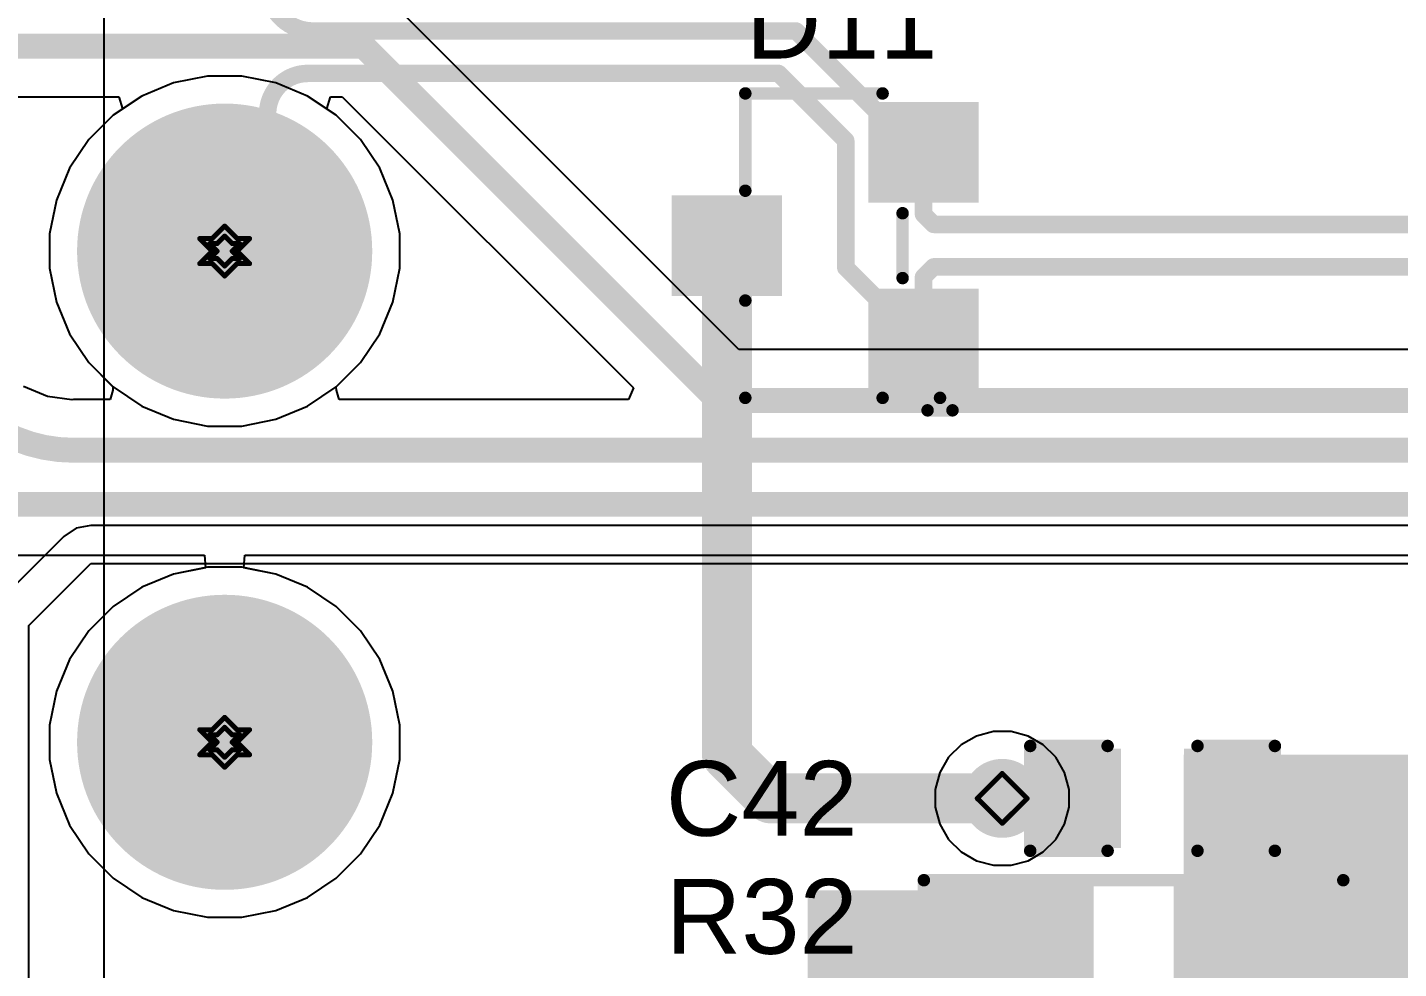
# Model space of a CAD drawing. Header units: inches. Extents: x -17.5 to 14.7, y -6.2 to 5.9.
# Drawn here: x -0.391 to 0.159, y 0.742 to 1.119 of the extents above; entities that cross this region are included whole.
import ezdxf

# ---------------------------------------------------------------- set-up
doc = ezdxf.new("R2010")
doc.units = ezdxf.units.IN
doc.header["$MEASUREMENT"] = 0
for name, color, linetype in [('Bottom Layer', 5, 'Continuous'), ('Bottom Solder', 6, 'Continuous'), ('Drill Drawing', 1, 'Continuous'), ('Ground Layer', 76, 'Continuous'), ('Multi-Layer', 9, 'Continuous'), ('Pad Holes', 156, 'Continuous'), ('Power Layer', 16, 'Continuous'), ('Top Layer', 1, 'Continuous'), ('Top Overlay', 2, 'Continuous'), ('Top Paste', 8, 'Continuous'), ('Top Solder', 216, 'Continuous'), ('Via Holes', 16, 'Continuous')]:
    doc.layers.add(name, color=color, linetype=linetype)
doc.styles.add('Arial', font='', dxfattribs={"height": 0.2})
doc.styles.get('Arial').set_extended_font_data('Arial')

# ---------------------------------------------------------------- blocks, each defined once
blk = doc.blocks.new('R___1206_99')
at = {"layer": 'Top Layer'}
for points in [[(-0.08, 0.035), (-0.02, 0.035), (-0.02, -0.035), (-0.08, -0.035)], [(0.02, 0.035), (0.08, 0.035), (0.08, -0.035), (0.02, -0.035)]]:
    blk.add_hatch(color=1, dxfattribs=at).paths.add_polyline_path(points)
at = {"layer": 'Top Paste'}
for points in [[(-0.08, 0.035), (-0.02, 0.035), (-0.02, -0.035), (-0.08, -0.035)], [(0.02, 0.035), (0.08, 0.035), (0.08, -0.035), (0.02, -0.035)]]:
    blk.add_hatch(color=8, dxfattribs=at).paths.add_polyline_path(points)
at = {"layer": 'Top Solder'}
for points in [[(-0.084, 0.039), (-0.016, 0.039), (-0.016, -0.039), (-0.084, -0.039)], [(0.016, 0.039), (0.084, 0.039), (0.084, -0.039), (0.016, -0.039)]]:
    blk.add_hatch(color=216, dxfattribs=at).paths.add_polyline_path(points)
at = {"layer": 'Top Overlay'}
for points in [[(-0.084, 0.039, 0.005, 0.005, 0), (-0.084, -0.039, 0.005, 0.005, 0)], [(0.084, 0.039, 0.005, 0.005, 0), (-0.084, 0.039, 0.005, 0.005, 0)], [(0.084, 0.039, 0.005, 0.005, 0), (0.084, -0.039, 0.005, 0.005, 0)], [(0.084, -0.039, 0.005, 0.005, 0), (-0.084, -0.039, 0.005, 0.005, 0)]]:
    blk.add_lwpolyline(points, format="xyseb", dxfattribs=at)
for points in [[(-0.08525, 0.039, 0.0025, 0.0025, 1), (-0.08275, 0.039, 0.0025, 0.0025, 1)], [(-0.08525, 0.039, 0.0025, 0.0025, 1), (-0.08275, 0.039, 0.0025, 0.0025, 1)], [(0.08275, 0.039, 0.0025, 0.0025, 1), (0.08525, 0.039, 0.0025, 0.0025, 1)], [(0.08275, 0.039, 0.0025, 0.0025, 1), (0.08525, 0.039, 0.0025, 0.0025, 1)], [(-0.08525, -0.039, 0.0025, 0.0025, 1), (-0.08275, -0.039, 0.0025, 0.0025, 1)], [(-0.08525, -0.039, 0.0025, 0.0025, 1), (-0.08275, -0.039, 0.0025, 0.0025, 1)], [(0.08275, -0.039, 0.0025, 0.0025, 1), (0.08525, -0.039, 0.0025, 0.0025, 1)], [(0.08275, -0.039, 0.0025, 0.0025, 1), (0.08525, -0.039, 0.0025, 0.0025, 1)]]:
    blk.add_lwpolyline(points, format="xyseb", close=True, dxfattribs=at)
blk = doc.blocks.new('DJ7391_1_5_2_8_10_144')
at = {"layer": 'Bottom Layer'}
h = blk.add_hatch(color=5, dxfattribs=at)
edge = h.paths.add_edge_path()
edge.add_arc((0.68748, 0.16535), 0.05512, 0, 360)
h = blk.add_hatch(color=5, dxfattribs=at)
edge = h.paths.add_edge_path()
edge.add_arc((0.88433, 0.16535), 0.05512, 0, 360)
at = {"layer": 'Bottom Solder'}
h = blk.add_hatch(color=6, dxfattribs=at)
edge = h.paths.add_edge_path()
edge.add_arc((0.68748, 0.16535), 0.05912, 0, 360)
h = blk.add_hatch(color=6, dxfattribs=at)
edge = h.paths.add_edge_path()
edge.add_arc((0.88433, 0.16535), 0.05912, 0, 360)
at = {"layer": 'Ground Layer'}
h = blk.add_hatch(color=76, dxfattribs=at)
edge = h.paths.add_edge_path()
edge.add_arc((0.68748, 0.16535), 0.05512, 0, 360)
h = blk.add_hatch(color=76, dxfattribs=at)
edge = h.paths.add_edge_path()
edge.add_arc((0.88433, 0.16535), 0.05512, 0, 360)
at = {"layer": 'Multi-Layer'}
h = blk.add_hatch(color=9, dxfattribs=at)
edge = h.paths.add_edge_path()
edge.add_arc((0.68748, 0.16535), 0.05512, 0, 360)
h = blk.add_hatch(color=9, dxfattribs=at)
edge = h.paths.add_edge_path()
edge.add_arc((0.88433, 0.16535), 0.05512, 0, 360)
at = {"layer": 'Pad Holes'}
h = blk.add_hatch(color=7, dxfattribs=at)
edge = h.paths.add_edge_path()
edge.add_arc((0.68748, 0.16535), 0.02972, 0, 360)
h = blk.add_hatch(color=7, dxfattribs=at)
edge = h.paths.add_edge_path()
edge.add_arc((0.88433, 0.16535), 0.02972, 0, 360)
at = {"layer": 'Power Layer'}
h = blk.add_hatch(color=16, dxfattribs=at)
edge = h.paths.add_edge_path()
edge.add_arc((0.68748, 0.16535), 0.05512, 0, 360)
h = blk.add_hatch(color=16, dxfattribs=at)
edge = h.paths.add_edge_path()
edge.add_arc((0.88433, 0.16535), 0.05512, 0, 360)
at = {"layer": 'Top Layer'}
h = blk.add_hatch(color=1, dxfattribs=at)
edge = h.paths.add_edge_path()
edge.add_arc((0.68748, 0.16535), 0.05512, 0, 360)
h = blk.add_hatch(color=1, dxfattribs=at)
edge = h.paths.add_edge_path()
edge.add_arc((0.88433, 0.16535), 0.05512, 0, 360)
at = {"layer": 'Top Solder'}
h = blk.add_hatch(color=216, dxfattribs=at)
edge = h.paths.add_edge_path()
edge.add_arc((0.68748, 0.16535), 0.05912, 0, 360)
h = blk.add_hatch(color=216, dxfattribs=at)
edge = h.paths.add_edge_path()
edge.add_arc((0.88433, 0.16535), 0.05912, 0, 360)
blk = doc.blocks.new('SOT_23_156')
at = {"layer": 'Top Layer'}
for points in [[(-0.01614, 0.05748), (0.01614, 0.05748), (0.01614, 0.02126), (-0.01614, 0.02126)], [(-0.05354, -0.02126), (-0.02126, -0.02126), (-0.02126, -0.05748), (-0.05354, -0.05748)], [(0.02126, -0.02126), (0.05354, -0.02126), (0.05354, -0.05748), (0.02126, -0.05748)]]:
    blk.add_hatch(color=1, dxfattribs=at).paths.add_polyline_path(points)
at = {"layer": 'Top Paste'}
for points in [[(-0.01614, 0.05748), (0.01614, 0.05748), (0.01614, 0.02126), (-0.01614, 0.02126)], [(-0.05354, -0.02126), (-0.02126, -0.02126), (-0.02126, -0.05748), (-0.05354, -0.05748)], [(0.02126, -0.02126), (0.05354, -0.02126), (0.05354, -0.05748), (0.02126, -0.05748)]]:
    blk.add_hatch(color=8, dxfattribs=at).paths.add_polyline_path(points)
at = {"layer": 'Top Solder'}
for points in [[(-0.02014, 0.06148), (0.02014, 0.06148), (0.02014, 0.01726), (-0.02014, 0.01726)], [(-0.05754, -0.01726), (-0.01726, -0.01726), (-0.01726, -0.06148), (-0.05754, -0.06148)], [(0.01726, -0.01726), (0.05754, -0.01726), (0.05754, -0.06148), (0.01726, -0.06148)]]:
    blk.add_hatch(color=216, dxfattribs=at).paths.add_polyline_path(points)
at = {"layer": 'Top Overlay'}
for points in [[(-0.061, 0.032, 0.005, 0.005, 0), (-0.022, 0.032, 0.005, 0.005, 0)], [(-0.061, 0.032, 0.005, 0.005, 0), (-0.061, -0.023, 0.005, 0.005, 0)], [(0.022, 0.032, 0.005, 0.005, 0), (0.061, 0.032, 0.005, 0.005, 0)], [(0.061, 0.032, 0.005, 0.005, 0), (0.061, -0.023, 0.005, 0.005, 0)], [(-0.013, -0.031, 0.005, 0.005, 0), (0.013, -0.031, 0.005, 0.005, 0)], [(-0.066, -0.041, 0.005, 0.005, 0), (-0.066, -0.051, 0.005, 0.005, 0)], [(-0.066, -0.041, 0.005, 0.005, 0), (-0.061, -0.046, 0.005, 0.005, 0)], [(-0.061, -0.046, 0.005, 0.005, 0), (-0.066, -0.051, 0.005, 0.005, 0)]]:
    blk.add_lwpolyline(points, format="xyseb", dxfattribs=at)
for points in [[(-0.06225, 0.032, 0.0025, 0.0025, 1), (-0.05975, 0.032, 0.0025, 0.0025, 1)], [(-0.06225, 0.032, 0.0025, 0.0025, 1), (-0.05975, 0.032, 0.0025, 0.0025, 1)], [(-0.02325, 0.032, 0.0025, 0.0025, 1), (-0.02075, 0.032, 0.0025, 0.0025, 1)], [(0.02075, 0.032, 0.0025, 0.0025, 1), (0.02325, 0.032, 0.0025, 0.0025, 1)], [(0.05975, 0.032, 0.0025, 0.0025, 1), (0.06225, 0.032, 0.0025, 0.0025, 1)], [(0.05975, 0.032, 0.0025, 0.0025, 1), (0.06225, 0.032, 0.0025, 0.0025, 1)], [(-0.06225, -0.023, 0.0025, 0.0025, 1), (-0.05975, -0.023, 0.0025, 0.0025, 1)], [(0.05975, -0.023, 0.0025, 0.0025, 1), (0.06225, -0.023, 0.0025, 0.0025, 1)], [(-0.01425, -0.031, 0.0025, 0.0025, 1), (-0.01175, -0.031, 0.0025, 0.0025, 1)], [(0.01175, -0.031, 0.0025, 0.0025, 1), (0.01425, -0.031, 0.0025, 0.0025, 1)], [(-0.06725, -0.041, 0.0025, 0.0025, 1), (-0.06475, -0.041, 0.0025, 0.0025, 1)], [(-0.06725, -0.041, 0.0025, 0.0025, 1), (-0.06475, -0.041, 0.0025, 0.0025, 1)], [(-0.06225, -0.046, 0.0025, 0.0025, 1), (-0.05975, -0.046, 0.0025, 0.0025, 1)], [(-0.06225, -0.046, 0.0025, 0.0025, 1), (-0.05975, -0.046, 0.0025, 0.0025, 1)], [(-0.06725, -0.051, 0.0025, 0.0025, 1), (-0.06475, -0.051, 0.0025, 0.0025, 1)], [(-0.06725, -0.051, 0.0025, 0.0025, 1), (-0.06475, -0.051, 0.0025, 0.0025, 1)]]:
    blk.add_lwpolyline(points, format="xyseb", close=True, dxfattribs=at)
blk = doc.blocks.new('C___0603_177')
at = {"layer": 'Top Layer'}
for points in [[(-0.015, 0.0175), (-0.015, -0.0175), (-0.045, -0.0175), (-0.045, 0.0175)], [(0.045, 0.0175), (0.045, -0.0175), (0.015, -0.0175), (0.015, 0.0175)]]:
    blk.add_hatch(color=1, dxfattribs=at).paths.add_polyline_path(points)
at = {"layer": 'Top Paste'}
for points in [[(-0.015, 0.0175), (-0.015, -0.0175), (-0.045, -0.0175), (-0.045, 0.0175)], [(0.045, 0.0175), (0.045, -0.0175), (0.015, -0.0175), (0.015, 0.0175)]]:
    blk.add_hatch(color=8, dxfattribs=at).paths.add_polyline_path(points)
at = {"layer": 'Top Solder'}
for points in [[(-0.01264, 0.01986), (-0.01264, -0.01986), (-0.04736, -0.01986), (-0.04736, 0.01986)], [(0.04736, 0.01986), (0.04736, -0.01986), (0.01264, -0.01986), (0.01264, 0.01986)]]:
    blk.add_hatch(color=216, dxfattribs=at).paths.add_polyline_path(points)
at = {"layer": 'Top Overlay'}
for points in [[(-0.018, 0.021, 0.005, 0.005, 0), (-0.049, 0.021, 0.005, 0.005, 0)], [(-0.049, 0.021, 0.005, 0.005, 0), (-0.049, -0.021, 0.005, 0.005, 0)], [(0.049, 0.021, 0.005, 0.005, 0), (0.018, 0.021, 0.005, 0.005, 0)], [(0.049, 0.021, 0.005, 0.005, 0), (0.049, -0.021, 0.005, 0.005, 0)], [(-0.018, -0.021, 0.005, 0.005, 0), (-0.049, -0.021, 0.005, 0.005, 0)], [(0.049, -0.021, 0.005, 0.005, 0), (0.018, -0.021, 0.005, 0.005, 0)]]:
    blk.add_lwpolyline(points, format="xyseb", dxfattribs=at)
for points in [[(-0.05025, 0.021, 0.0025, 0.0025, 1), (-0.04775, 0.021, 0.0025, 0.0025, 1)], [(-0.05025, 0.021, 0.0025, 0.0025, 1), (-0.04775, 0.021, 0.0025, 0.0025, 1)], [(-0.01925, 0.021, 0.0025, 0.0025, 1), (-0.01675, 0.021, 0.0025, 0.0025, 1)], [(0.01675, 0.021, 0.0025, 0.0025, 1), (0.01925, 0.021, 0.0025, 0.0025, 1)], [(0.04775, 0.021, 0.0025, 0.0025, 1), (0.05025, 0.021, 0.0025, 0.0025, 1)], [(0.04775, 0.021, 0.0025, 0.0025, 1), (0.05025, 0.021, 0.0025, 0.0025, 1)], [(-0.05025, -0.021, 0.0025, 0.0025, 1), (-0.04775, -0.021, 0.0025, 0.0025, 1)], [(-0.05025, -0.021, 0.0025, 0.0025, 1), (-0.04775, -0.021, 0.0025, 0.0025, 1)], [(-0.01925, -0.021, 0.0025, 0.0025, 1), (-0.01675, -0.021, 0.0025, 0.0025, 1)], [(0.01675, -0.021, 0.0025, 0.0025, 1), (0.01925, -0.021, 0.0025, 0.0025, 1)], [(0.04775, -0.021, 0.0025, 0.0025, 1), (0.05025, -0.021, 0.0025, 0.0025, 1)], [(0.04775, -0.021, 0.0025, 0.0025, 1), (0.05025, -0.021, 0.0025, 0.0025, 1)]]:
    blk.add_lwpolyline(points, format="xyseb", close=True, dxfattribs=at)

msp = doc.modelspace()

# ---------------------------------------------------------------- hatches: boundary and pattern name
at = {"layer": 'Bottom Layer'}
h = msp.add_hatch(color=5, dxfattribs=at)
edge = h.paths.add_edge_path()
edge.add_arc((-0.0001, 0.8105), 0.01181, 0, 360)
at = {"layer": 'Bottom Solder'}
h = msp.add_hatch(color=6, dxfattribs=at)
edge = h.paths.add_edge_path()
edge.add_arc((-0.0001, 0.8105), 0.01581, 0, 360)
at = {"layer": 'Ground Layer'}
h = msp.add_hatch(color=76, dxfattribs=at)
edge = h.paths.add_edge_path()
edge.add_arc((-0.0001, 0.8105), 0.01181, 0, 360)
at = {"layer": 'Power Layer'}
h = msp.add_hatch(color=16, dxfattribs=at)
edge = h.paths.add_edge_path()
edge.add_arc((-0.0001, 0.8105), 0.01181, 0, 360)
at = {"layer": 'Top Layer'}
for points in [[(0.07253, 0.7017), (0.22719, 0.7017), (0.22719, 0.828), (0.07253, 0.828)], [(0.03013, 0.7987), (0.03013, 0.82231), (-0.0001, 0.82231), (-0.0001, 0.7987)], [(-0.078, 0.56984), (0.03253, 0.56984), (0.03253, 0.7737), (-0.078, 0.7737)]]:
    msp.add_hatch(color=1, dxfattribs=at).paths.add_polyline_path(points)
h = msp.add_hatch(color=1, dxfattribs=at)
edge = h.paths.add_edge_path()
edge.add_arc((-0.0001, 0.8105), 0.01181, 0, 360)
at = {"layer": 'Top Solder'}
h = msp.add_hatch(color=216, dxfattribs=at)
edge = h.paths.add_edge_path()
edge.add_arc((-0.0001, 0.8105), 0.01581, 0, 360)
at = {"layer": 'Via Holes'}
h = msp.add_hatch(color=7, dxfattribs=at)
edge = h.paths.add_edge_path()
edge.add_arc((-0.0001, 0.8105), 0.00591, 0, 360)

# ---------------------------------------------------------------- linework, layer by layer
at = {"layer": 'Bottom Layer'}
for p, q in [((-0.10555, 0.99039), (-0.24158, 1.12642)), ((-0.43455, 1.09161), (-0.35392, 1.09161)), ((-0.35392, 1.09161), (-0.35246, 1.08682)), ((-0.27065, 1.08682), (-0.2692, 1.09161)), ((-0.2692, 1.09161), (-0.26445, 1.09161)), ((-0.26445, 1.09161), (-0.14785, 0.97501)), ((-0.35626, 1.08429), (-0.36602, 1.07452)), ((-0.35246, 1.08682), (-0.35626, 1.08429)), ((-0.26686, 1.08429), (-0.27065, 1.08682)), ((-0.25709, 1.07452), (-0.26686, 1.08429)), ((-0.36602, 1.07452), (-0.3737, 1.06304)), ((-0.24942, 1.06304), (-0.25709, 1.07452)), ((-0.3737, 1.06304), (-0.37898, 1.05028)), ((-0.24413, 1.05028), (-0.24942, 1.06304)), ((-0.37898, 1.05028), (-0.38168, 1.03673)), ((-0.24144, 1.03673), (-0.24413, 1.05028)), ((-0.38168, 1.03673), (-0.38168, 1.02292)), ((-0.24144, 1.02292), (-0.24144, 1.03673)), ((-0.38168, 1.02292), (-0.37898, 1.00937)), ((-0.24413, 1.00937), (-0.24144, 1.02292)), ((-0.37898, 1.00937), (-0.3737, 0.99661)), ((-0.24942, 0.99661), (-0.24413, 1.00937)), ((-0.3737, 0.99661), (-0.36602, 0.98513)), ((-0.25709, 0.98513), (-0.24942, 0.99661)), ((1.10453, 0.99039), (-0.10555, 0.99039)), ((-0.36602, 0.98513), (-0.35629, 0.97539)), ((-0.26683, 0.97539), (-0.25709, 0.98513)), ((-0.38249, 0.97153), (-0.39219, 0.97555)), ((-0.3563, 0.97413), (-0.35743, 0.97039)), ((-0.35629, 0.97539), (-0.3563, 0.97413)), ((-0.26682, 0.97413), (-0.26683, 0.97539)), ((-0.26569, 0.97039), (-0.26682, 0.97413)), ((-0.14785, 0.97501), (-0.14976, 0.97039)), ((-0.37279, 0.97025), (-0.38249, 0.97153)), ((-0.37207, 0.97039), (-0.37279, 0.97025)), ((-0.35743, 0.97039), (-0.37207, 0.97039)), ((-0.14976, 0.97039), (-0.26569, 0.97039)), ((-0.79456, 0.90795), (-0.3197, 0.90795)), ((-0.3197, 0.90795), (-0.31921, 0.90295)), ((-0.30391, 0.90295), (-0.30342, 0.90795)), ((-0.30342, 0.90795), (0.6203, 0.90795)), ((-0.31921, 0.90295), (-0.33201, 0.9004)), ((-0.29111, 0.9004), (-0.30391, 0.90295)), ((-0.33201, 0.9004), (-0.34477, 0.89511)), ((-0.27834, 0.89511), (-0.29111, 0.9004)), ((-0.34477, 0.89511), (-0.35626, 0.88744)), ((-0.26686, 0.88744), (-0.27834, 0.89511)), ((-0.35626, 0.88744), (-0.36602, 0.87767)), ((-0.25709, 0.87767), (-0.26686, 0.88744)), ((-0.36602, 0.87767), (-0.3737, 0.86619)), ((-0.24942, 0.86619), (-0.25709, 0.87767)), ((-0.3737, 0.86619), (-0.37898, 0.85343)), ((-0.24413, 0.85343), (-0.24942, 0.86619)), ((-0.37898, 0.85343), (-0.38168, 0.83988)), ((-0.24144, 0.83988), (-0.24413, 0.85343)), ((-0.38168, 0.83988), (-0.38168, 0.82607)), ((-0.24144, 0.82607), (-0.24144, 0.83988)), ((-0.01045, 0.83549), (-0.01656, 0.83196)), ((-0.00363, 0.83731), (-0.01045, 0.83549)), ((0.00343, 0.83731), (-0.00363, 0.83731)), ((0.01025, 0.83549), (0.00343, 0.83731)), ((0.01636, 0.83196), (0.01025, 0.83549)), ((-0.01656, 0.83196), (-0.02156, 0.82697)), ((0.02135, 0.82697), (0.01636, 0.83196)), ((-0.38168, 0.82607), (-0.37898, 0.81252)), ((-0.24413, 0.81252), (-0.24144, 0.82607)), ((-0.02156, 0.82697), (-0.02509, 0.82085)), ((0.02488, 0.82085), (0.02135, 0.82697)), ((-0.02509, 0.82085), (-0.02691, 0.81403)), ((0.02671, 0.81403), (0.02488, 0.82085)), ((-0.02691, 0.81403), (-0.02691, 0.80697)), ((0.02671, 0.80697), (0.02671, 0.81403)), ((-0.37898, 0.81252), (-0.3737, 0.79976)), ((-0.24942, 0.79976), (-0.24413, 0.81252)), ((-0.02691, 0.80697), (-0.02509, 0.80016)), ((0.02488, 0.80016), (0.02671, 0.80697)), ((-0.3737, 0.79976), (-0.36602, 0.78828)), ((-0.25709, 0.78828), (-0.24942, 0.79976)), ((-0.02509, 0.80016), (-0.02156, 0.79404)), ((0.02135, 0.79404), (0.02488, 0.80016)), ((-0.02156, 0.79404), (-0.01656, 0.78905)), ((0.01636, 0.78905), (0.02135, 0.79404)), ((-0.36602, 0.78828), (-0.35626, 0.77851)), ((-0.26686, 0.77851), (-0.25709, 0.78828)), ((-0.01656, 0.78905), (-0.01045, 0.78552)), ((-0.01045, 0.78552), (-0.00363, 0.78369)), ((0.00343, 0.78369), (0.01025, 0.78552)), ((0.01025, 0.78552), (0.01636, 0.78905)), ((-0.00363, 0.78369), (0.00343, 0.78369)), ((-0.35626, 0.77851), (-0.34477, 0.77084)), ((-0.27834, 0.77084), (-0.26686, 0.77851)), ((-0.34477, 0.77084), (-0.33201, 0.76555)), ((-0.29111, 0.76555), (-0.27834, 0.77084)), ((-0.33201, 0.76555), (-0.31846, 0.76286)), ((-0.30465, 0.76286), (-0.29111, 0.76555)), ((-0.31846, 0.76286), (-0.30465, 0.76286))]:
    msp.add_line(p, q, dxfattribs=at)
for points in [[(-0.53176, 1.112, 0.01, 0.01, 0), (-0.256, 1.112, 0.01, 0.01, 0)], [(-0.256, 1.112, 0.01, 0.01, 0), (-0.114, 0.97, 0.01, 0.01, 0)], [(-0.37207, 0.95, 0.01, 0.01, -0.198912), (-0.41477, 0.96769, 0.01, 0.01, 0)], [(-0.114, 0.97, 0.01, 0.01, 0), (1.11298, 0.97, 0.01, 0.01, 0)], [(-0.37207, 0.95, 0.01, 0.01, 0), (1.12467, 0.95, 0.01, 0.01, 0)], [(-0.79456, 0.92834, 0.01, 0.01, 0), (1.13515, 0.92834, 0.01, 0.01, 0)]]:
    msp.add_lwpolyline(points, format="xyseb", dxfattribs=at)
for points in [[(-0.2585, 1.112, 0.005, 0.005, 1), (-0.2535, 1.112, 0.005, 0.005, 1)], [(-0.2585, 1.112, 0.005, 0.005, 1), (-0.2535, 1.112, 0.005, 0.005, 1)], [(-0.1165, 0.97, 0.005, 0.005, 1), (-0.1115, 0.97, 0.005, 0.005, 1)], [(-0.1165, 0.97, 0.005, 0.005, 1), (-0.1115, 0.97, 0.005, 0.005, 1)], [(-0.37457, 0.95, 0.005, 0.005, 1), (-0.36957, 0.95, 0.005, 0.005, 1)], [(-0.37457, 0.95, 0.005, 0.005, 1), (-0.36957, 0.95, 0.005, 0.005, 1)]]:
    msp.add_lwpolyline(points, format="xyseb", close=True, dxfattribs=at)
at = {"layer": 'Drill Drawing'}
for points in [[(-0.31656, 1.03483, 0.002, 0.002, 0), (-0.31156, 1.03983, 0.002, 0.002, 0)], [(-0.31156, 1.03983, 0.002, 0.002, 0), (-0.30656, 1.03483, 0.002, 0.002, 0)], [(-0.32156, 1.03483, 0.002, 0.002, 0), (-0.31656, 1.02983, 0.002, 0.002, 0)], [(-0.32156, 1.03483, 0.002, 0.002, 0), (-0.31656, 1.03483, 0.002, 0.002, 0)], [(-0.31756, 1.03283, 0.002, 0.002, 0), (-0.31456, 1.02983, 0.002, 0.002, 0)], [(-0.31756, 1.03283, 0.002, 0.002, 0), (-0.31456, 1.03283, 0.002, 0.002, 0)], [(-0.31456, 1.03283, 0.002, 0.002, 0), (-0.31156, 1.03583, 0.002, 0.002, 0)], [(-0.31156, 1.03583, 0.002, 0.002, 0), (-0.30856, 1.03283, 0.002, 0.002, 0)], [(-0.30856, 1.03283, 0.002, 0.002, 0), (-0.30556, 1.03283, 0.002, 0.002, 0)], [(-0.30856, 1.02983, 0.002, 0.002, 0), (-0.30556, 1.03283, 0.002, 0.002, 0)], [(-0.30656, 1.03483, 0.002, 0.002, 0), (-0.30156, 1.03483, 0.002, 0.002, 0)], [(-0.30656, 1.02983, 0.002, 0.002, 0), (-0.30156, 1.03483, 0.002, 0.002, 0)], [(-0.32156, 1.02483, 0.002, 0.002, 0), (-0.31656, 1.02983, 0.002, 0.002, 0)], [(-0.31756, 1.02683, 0.002, 0.002, 0), (-0.31456, 1.02983, 0.002, 0.002, 0)], [(-0.31756, 1.02683, 0.002, 0.002, 0), (-0.31456, 1.02683, 0.002, 0.002, 0)], [(-0.31456, 1.02683, 0.002, 0.002, 0), (-0.31156, 1.02383, 0.002, 0.002, 0)], [(-0.31156, 1.02383, 0.002, 0.002, 0), (-0.30856, 1.02683, 0.002, 0.002, 0)], [(-0.30856, 1.02983, 0.002, 0.002, 0), (-0.30556, 1.02683, 0.002, 0.002, 0)], [(-0.30856, 1.02683, 0.002, 0.002, 0), (-0.30556, 1.02683, 0.002, 0.002, 0)], [(-0.30656, 1.02983, 0.002, 0.002, 0), (-0.30156, 1.02483, 0.002, 0.002, 0)], [(-0.32156, 1.02483, 0.002, 0.002, 0), (-0.31656, 1.02483, 0.002, 0.002, 0)], [(-0.31656, 1.02483, 0.002, 0.002, 0), (-0.31156, 1.01983, 0.002, 0.002, 0)], [(-0.31156, 1.01983, 0.002, 0.002, 0), (-0.30656, 1.02483, 0.002, 0.002, 0)], [(-0.30656, 1.02483, 0.002, 0.002, 0), (-0.30156, 1.02483, 0.002, 0.002, 0)], [(-0.31656, 0.83798, 0.002, 0.002, 0), (-0.31156, 0.84298, 0.002, 0.002, 0)], [(-0.31156, 0.84298, 0.002, 0.002, 0), (-0.30656, 0.83798, 0.002, 0.002, 0)], [(-0.32156, 0.83798, 0.002, 0.002, 0), (-0.31656, 0.83298, 0.002, 0.002, 0)], [(-0.32156, 0.83798, 0.002, 0.002, 0), (-0.31656, 0.83798, 0.002, 0.002, 0)], [(-0.31756, 0.83598, 0.002, 0.002, 0), (-0.31456, 0.83298, 0.002, 0.002, 0)], [(-0.31756, 0.83598, 0.002, 0.002, 0), (-0.31456, 0.83598, 0.002, 0.002, 0)], [(-0.31456, 0.83598, 0.002, 0.002, 0), (-0.31156, 0.83898, 0.002, 0.002, 0)], [(-0.31156, 0.83898, 0.002, 0.002, 0), (-0.30856, 0.83598, 0.002, 0.002, 0)], [(-0.30856, 0.83598, 0.002, 0.002, 0), (-0.30556, 0.83598, 0.002, 0.002, 0)], [(-0.30856, 0.83298, 0.002, 0.002, 0), (-0.30556, 0.83598, 0.002, 0.002, 0)], [(-0.30656, 0.83798, 0.002, 0.002, 0), (-0.30156, 0.83798, 0.002, 0.002, 0)], [(-0.30656, 0.83298, 0.002, 0.002, 0), (-0.30156, 0.83798, 0.002, 0.002, 0)], [(-0.32156, 0.82798, 0.002, 0.002, 0), (-0.31656, 0.83298, 0.002, 0.002, 0)], [(-0.31756, 0.82998, 0.002, 0.002, 0), (-0.31456, 0.83298, 0.002, 0.002, 0)], [(-0.31756, 0.82998, 0.002, 0.002, 0), (-0.31456, 0.82998, 0.002, 0.002, 0)], [(-0.31456, 0.82998, 0.002, 0.002, 0), (-0.31156, 0.82698, 0.002, 0.002, 0)], [(-0.31156, 0.82698, 0.002, 0.002, 0), (-0.30856, 0.82998, 0.002, 0.002, 0)], [(-0.30856, 0.83298, 0.002, 0.002, 0), (-0.30556, 0.82998, 0.002, 0.002, 0)], [(-0.30856, 0.82998, 0.002, 0.002, 0), (-0.30556, 0.82998, 0.002, 0.002, 0)], [(-0.30656, 0.83298, 0.002, 0.002, 0), (-0.30156, 0.82798, 0.002, 0.002, 0)], [(-0.32156, 0.82798, 0.002, 0.002, 0), (-0.31656, 0.82798, 0.002, 0.002, 0)], [(-0.31656, 0.82798, 0.002, 0.002, 0), (-0.31156, 0.82298, 0.002, 0.002, 0)], [(-0.31156, 0.82298, 0.002, 0.002, 0), (-0.30656, 0.82798, 0.002, 0.002, 0)], [(-0.30656, 0.82798, 0.002, 0.002, 0), (-0.30156, 0.82798, 0.002, 0.002, 0)], [(-0.0101, 0.8105, 0.002, 0.002, 0), (-0.0001, 0.8205, 0.002, 0.002, 0)], [(-0.0001, 0.8205, 0.002, 0.002, 0), (0.0099, 0.8105, 0.002, 0.002, 0)], [(-0.0101, 0.8105, 0.002, 0.002, 0), (-0.0001, 0.8005, 0.002, 0.002, 0)], [(-0.0001, 0.8005, 0.002, 0.002, 0), (0.0099, 0.8105, 0.002, 0.002, 0)]]:
    msp.add_lwpolyline(points, format="xyseb", dxfattribs=at)
for points in [[(-0.31206, 1.03983, 0.001, 0.001, 1), (-0.31106, 1.03983, 0.001, 0.001, 1)], [(-0.31206, 1.03983, 0.001, 0.001, 1), (-0.31106, 1.03983, 0.001, 0.001, 1)], [(-0.32206, 1.03483, 0.001, 0.001, 1), (-0.32106, 1.03483, 0.001, 0.001, 1)], [(-0.32206, 1.03483, 0.001, 0.001, 1), (-0.32106, 1.03483, 0.001, 0.001, 1)], [(-0.31806, 1.03283, 0.001, 0.001, 1), (-0.31706, 1.03283, 0.001, 0.001, 1)], [(-0.31806, 1.03283, 0.001, 0.001, 1), (-0.31706, 1.03283, 0.001, 0.001, 1)], [(-0.31706, 1.03483, 0.001, 0.001, 1), (-0.31606, 1.03483, 0.001, 0.001, 1)], [(-0.31706, 1.03483, 0.001, 0.001, 1), (-0.31606, 1.03483, 0.001, 0.001, 1)], [(-0.31506, 1.03283, 0.001, 0.001, 1), (-0.31406, 1.03283, 0.001, 0.001, 1)], [(-0.31506, 1.03283, 0.001, 0.001, 1), (-0.31406, 1.03283, 0.001, 0.001, 1)], [(-0.31206, 1.03583, 0.001, 0.001, 1), (-0.31106, 1.03583, 0.001, 0.001, 1)], [(-0.31206, 1.03583, 0.001, 0.001, 1), (-0.31106, 1.03583, 0.001, 0.001, 1)], [(-0.30906, 1.03283, 0.001, 0.001, 1), (-0.30806, 1.03283, 0.001, 0.001, 1)], [(-0.30906, 1.03283, 0.001, 0.001, 1), (-0.30806, 1.03283, 0.001, 0.001, 1)], [(-0.30706, 1.03483, 0.001, 0.001, 1), (-0.30606, 1.03483, 0.001, 0.001, 1)], [(-0.30706, 1.03483, 0.001, 0.001, 1), (-0.30606, 1.03483, 0.001, 0.001, 1)], [(-0.30606, 1.03283, 0.001, 0.001, 1), (-0.30506, 1.03283, 0.001, 0.001, 1)], [(-0.30606, 1.03283, 0.001, 0.001, 1), (-0.30506, 1.03283, 0.001, 0.001, 1)], [(-0.30206, 1.03483, 0.001, 0.001, 1), (-0.30106, 1.03483, 0.001, 0.001, 1)], [(-0.30206, 1.03483, 0.001, 0.001, 1), (-0.30106, 1.03483, 0.001, 0.001, 1)], [(-0.31806, 1.02683, 0.001, 0.001, 1), (-0.31706, 1.02683, 0.001, 0.001, 1)], [(-0.31806, 1.02683, 0.001, 0.001, 1), (-0.31706, 1.02683, 0.001, 0.001, 1)], [(-0.31706, 1.02983, 0.001, 0.001, 1), (-0.31606, 1.02983, 0.001, 0.001, 1)], [(-0.31706, 1.02983, 0.001, 0.001, 1), (-0.31606, 1.02983, 0.001, 0.001, 1)], [(-0.31506, 1.02983, 0.001, 0.001, 1), (-0.31406, 1.02983, 0.001, 0.001, 1)], [(-0.31506, 1.02983, 0.001, 0.001, 1), (-0.31406, 1.02983, 0.001, 0.001, 1)], [(-0.31506, 1.02683, 0.001, 0.001, 1), (-0.31406, 1.02683, 0.001, 0.001, 1)], [(-0.31506, 1.02683, 0.001, 0.001, 1), (-0.31406, 1.02683, 0.001, 0.001, 1)], [(-0.30906, 1.02983, 0.001, 0.001, 1), (-0.30806, 1.02983, 0.001, 0.001, 1)], [(-0.30906, 1.02983, 0.001, 0.001, 1), (-0.30806, 1.02983, 0.001, 0.001, 1)], [(-0.30906, 1.02683, 0.001, 0.001, 1), (-0.30806, 1.02683, 0.001, 0.001, 1)], [(-0.30906, 1.02683, 0.001, 0.001, 1), (-0.30806, 1.02683, 0.001, 0.001, 1)], [(-0.30706, 1.02983, 0.001, 0.001, 1), (-0.30606, 1.02983, 0.001, 0.001, 1)], [(-0.30706, 1.02983, 0.001, 0.001, 1), (-0.30606, 1.02983, 0.001, 0.001, 1)], [(-0.30606, 1.02683, 0.001, 0.001, 1), (-0.30506, 1.02683, 0.001, 0.001, 1)], [(-0.30606, 1.02683, 0.001, 0.001, 1), (-0.30506, 1.02683, 0.001, 0.001, 1)], [(-0.32206, 1.02483, 0.001, 0.001, 1), (-0.32106, 1.02483, 0.001, 0.001, 1)], [(-0.32206, 1.02483, 0.001, 0.001, 1), (-0.32106, 1.02483, 0.001, 0.001, 1)], [(-0.31706, 1.02483, 0.001, 0.001, 1), (-0.31606, 1.02483, 0.001, 0.001, 1)], [(-0.31706, 1.02483, 0.001, 0.001, 1), (-0.31606, 1.02483, 0.001, 0.001, 1)], [(-0.31206, 1.02383, 0.001, 0.001, 1), (-0.31106, 1.02383, 0.001, 0.001, 1)], [(-0.31206, 1.02383, 0.001, 0.001, 1), (-0.31106, 1.02383, 0.001, 0.001, 1)], [(-0.30706, 1.02483, 0.001, 0.001, 1), (-0.30606, 1.02483, 0.001, 0.001, 1)], [(-0.30706, 1.02483, 0.001, 0.001, 1), (-0.30606, 1.02483, 0.001, 0.001, 1)], [(-0.30206, 1.02483, 0.001, 0.001, 1), (-0.30106, 1.02483, 0.001, 0.001, 1)], [(-0.30206, 1.02483, 0.001, 0.001, 1), (-0.30106, 1.02483, 0.001, 0.001, 1)], [(-0.31206, 1.01983, 0.001, 0.001, 1), (-0.31106, 1.01983, 0.001, 0.001, 1)], [(-0.31206, 1.01983, 0.001, 0.001, 1), (-0.31106, 1.01983, 0.001, 0.001, 1)], [(-0.31206, 0.84298, 0.001, 0.001, 1), (-0.31106, 0.84298, 0.001, 0.001, 1)], [(-0.31206, 0.84298, 0.001, 0.001, 1), (-0.31106, 0.84298, 0.001, 0.001, 1)], [(-0.32206, 0.83798, 0.001, 0.001, 1), (-0.32106, 0.83798, 0.001, 0.001, 1)], [(-0.32206, 0.83798, 0.001, 0.001, 1), (-0.32106, 0.83798, 0.001, 0.001, 1)], [(-0.31806, 0.83598, 0.001, 0.001, 1), (-0.31706, 0.83598, 0.001, 0.001, 1)], [(-0.31806, 0.83598, 0.001, 0.001, 1), (-0.31706, 0.83598, 0.001, 0.001, 1)], [(-0.31706, 0.83798, 0.001, 0.001, 1), (-0.31606, 0.83798, 0.001, 0.001, 1)], [(-0.31706, 0.83798, 0.001, 0.001, 1), (-0.31606, 0.83798, 0.001, 0.001, 1)], [(-0.31506, 0.83598, 0.001, 0.001, 1), (-0.31406, 0.83598, 0.001, 0.001, 1)], [(-0.31506, 0.83598, 0.001, 0.001, 1), (-0.31406, 0.83598, 0.001, 0.001, 1)], [(-0.31206, 0.83898, 0.001, 0.001, 1), (-0.31106, 0.83898, 0.001, 0.001, 1)], [(-0.31206, 0.83898, 0.001, 0.001, 1), (-0.31106, 0.83898, 0.001, 0.001, 1)], [(-0.30906, 0.83598, 0.001, 0.001, 1), (-0.30806, 0.83598, 0.001, 0.001, 1)], [(-0.30906, 0.83598, 0.001, 0.001, 1), (-0.30806, 0.83598, 0.001, 0.001, 1)], [(-0.30706, 0.83798, 0.001, 0.001, 1), (-0.30606, 0.83798, 0.001, 0.001, 1)], [(-0.30706, 0.83798, 0.001, 0.001, 1), (-0.30606, 0.83798, 0.001, 0.001, 1)], [(-0.30606, 0.83598, 0.001, 0.001, 1), (-0.30506, 0.83598, 0.001, 0.001, 1)], [(-0.30606, 0.83598, 0.001, 0.001, 1), (-0.30506, 0.83598, 0.001, 0.001, 1)], [(-0.30206, 0.83798, 0.001, 0.001, 1), (-0.30106, 0.83798, 0.001, 0.001, 1)], [(-0.30206, 0.83798, 0.001, 0.001, 1), (-0.30106, 0.83798, 0.001, 0.001, 1)], [(-0.31806, 0.82998, 0.001, 0.001, 1), (-0.31706, 0.82998, 0.001, 0.001, 1)], [(-0.31806, 0.82998, 0.001, 0.001, 1), (-0.31706, 0.82998, 0.001, 0.001, 1)], [(-0.31706, 0.83298, 0.001, 0.001, 1), (-0.31606, 0.83298, 0.001, 0.001, 1)], [(-0.31706, 0.83298, 0.001, 0.001, 1), (-0.31606, 0.83298, 0.001, 0.001, 1)], [(-0.31506, 0.83298, 0.001, 0.001, 1), (-0.31406, 0.83298, 0.001, 0.001, 1)], [(-0.31506, 0.83298, 0.001, 0.001, 1), (-0.31406, 0.83298, 0.001, 0.001, 1)], [(-0.31506, 0.82998, 0.001, 0.001, 1), (-0.31406, 0.82998, 0.001, 0.001, 1)], [(-0.31506, 0.82998, 0.001, 0.001, 1), (-0.31406, 0.82998, 0.001, 0.001, 1)], [(-0.30906, 0.83298, 0.001, 0.001, 1), (-0.30806, 0.83298, 0.001, 0.001, 1)], [(-0.30906, 0.83298, 0.001, 0.001, 1), (-0.30806, 0.83298, 0.001, 0.001, 1)], [(-0.30906, 0.82998, 0.001, 0.001, 1), (-0.30806, 0.82998, 0.001, 0.001, 1)], [(-0.30906, 0.82998, 0.001, 0.001, 1), (-0.30806, 0.82998, 0.001, 0.001, 1)], [(-0.30706, 0.83298, 0.001, 0.001, 1), (-0.30606, 0.83298, 0.001, 0.001, 1)], [(-0.30706, 0.83298, 0.001, 0.001, 1), (-0.30606, 0.83298, 0.001, 0.001, 1)], [(-0.30606, 0.82998, 0.001, 0.001, 1), (-0.30506, 0.82998, 0.001, 0.001, 1)], [(-0.30606, 0.82998, 0.001, 0.001, 1), (-0.30506, 0.82998, 0.001, 0.001, 1)], [(-0.32206, 0.82798, 0.001, 0.001, 1), (-0.32106, 0.82798, 0.001, 0.001, 1)], [(-0.32206, 0.82798, 0.001, 0.001, 1), (-0.32106, 0.82798, 0.001, 0.001, 1)], [(-0.31706, 0.82798, 0.001, 0.001, 1), (-0.31606, 0.82798, 0.001, 0.001, 1)], [(-0.31706, 0.82798, 0.001, 0.001, 1), (-0.31606, 0.82798, 0.001, 0.001, 1)], [(-0.31206, 0.82698, 0.001, 0.001, 1), (-0.31106, 0.82698, 0.001, 0.001, 1)], [(-0.31206, 0.82698, 0.001, 0.001, 1), (-0.31106, 0.82698, 0.001, 0.001, 1)], [(-0.31206, 0.82298, 0.001, 0.001, 1), (-0.31106, 0.82298, 0.001, 0.001, 1)], [(-0.31206, 0.82298, 0.001, 0.001, 1), (-0.31106, 0.82298, 0.001, 0.001, 1)], [(-0.30706, 0.82798, 0.001, 0.001, 1), (-0.30606, 0.82798, 0.001, 0.001, 1)], [(-0.30706, 0.82798, 0.001, 0.001, 1), (-0.30606, 0.82798, 0.001, 0.001, 1)], [(-0.30206, 0.82798, 0.001, 0.001, 1), (-0.30106, 0.82798, 0.001, 0.001, 1)], [(-0.30206, 0.82798, 0.001, 0.001, 1), (-0.30106, 0.82798, 0.001, 0.001, 1)], [(-0.0006, 0.8205, 0.001, 0.001, 1), (0.0004, 0.8205, 0.001, 0.001, 1)], [(-0.0006, 0.8205, 0.001, 0.001, 1), (0.0004, 0.8205, 0.001, 0.001, 1)], [(-0.0106, 0.8105, 0.001, 0.001, 1), (-0.0096, 0.8105, 0.001, 0.001, 1)], [(-0.0106, 0.8105, 0.001, 0.001, 1), (-0.0096, 0.8105, 0.001, 0.001, 1)], [(0.0094, 0.8105, 0.001, 0.001, 1), (0.0104, 0.8105, 0.001, 0.001, 1)], [(0.0094, 0.8105, 0.001, 0.001, 1), (0.0104, 0.8105, 0.001, 0.001, 1)], [(-0.0006, 0.8005, 0.001, 0.001, 1), (0.0004, 0.8005, 0.001, 0.001, 1)], [(-0.0006, 0.8005, 0.001, 0.001, 1), (0.0004, 0.8005, 0.001, 0.001, 1)]]:
    msp.add_lwpolyline(points, format="xyseb", close=True, dxfattribs=at)
at = {"layer": 'Ground Layer'}
for p, q in [((-0.31846, 1.09994), (-0.33201, 1.09725)), ((-0.30465, 1.09994), (-0.31846, 1.09994)), ((-0.29111, 1.09725), (-0.30465, 1.09994)), ((-0.33201, 1.09725), (-0.34477, 1.09196)), ((-0.27834, 1.09196), (-0.29111, 1.09725)), ((-0.34477, 1.09196), (-0.35626, 1.08429)), ((-0.26686, 1.08429), (-0.27834, 1.09196)), ((-0.35626, 1.08429), (-0.36602, 1.07452)), ((-0.25709, 1.07452), (-0.26686, 1.08429)), ((-0.36602, 1.07452), (-0.3737, 1.06304)), ((-0.24942, 1.06304), (-0.25709, 1.07452)), ((-0.3737, 1.06304), (-0.37898, 1.05028)), ((-0.24413, 1.05028), (-0.24942, 1.06304)), ((-0.37898, 1.05028), (-0.38168, 1.03673)), ((-0.24144, 1.03673), (-0.24413, 1.05028)), ((-0.38168, 1.03673), (-0.38168, 1.02292)), ((-0.24144, 1.02292), (-0.24144, 1.03673)), ((-0.38168, 1.02292), (-0.37898, 1.00937)), ((-0.24413, 1.00937), (-0.24144, 1.02292)), ((-0.37898, 1.00937), (-0.3737, 0.99661)), ((-0.24942, 0.99661), (-0.24413, 1.00937)), ((-0.3737, 0.99661), (-0.36602, 0.98513)), ((-0.25709, 0.98513), (-0.24942, 0.99661)), ((-0.36602, 0.98513), (-0.35626, 0.97536)), ((-0.26686, 0.97536), (-0.25709, 0.98513)), ((-0.35626, 0.97536), (-0.34477, 0.96769)), ((-0.27834, 0.96769), (-0.26686, 0.97536)), ((-0.34477, 0.96769), (-0.33201, 0.9624)), ((-0.29111, 0.9624), (-0.27834, 0.96769)), ((-0.33201, 0.9624), (-0.31846, 0.95971)), ((-0.30465, 0.95971), (-0.29111, 0.9624)), ((-0.31846, 0.95971), (-0.30465, 0.95971)), ((-0.37103, 0.91872), (-0.37599, 0.91541)), ((-0.36518, 0.91989), (-0.37103, 0.91872)), ((0.5828, 0.91989), (-0.36518, 0.91989)), ((-0.37599, 0.91541), (-0.40081, 0.89058)), ((-0.39, 0.87977), (-0.36518, 0.90459)), ((-0.36518, 0.90459), (0.5828, 0.90459)), ((-0.39, 0.62), (-0.39, 0.87977))]:
    msp.add_line(p, q, dxfattribs=at)
at = {"layer": 'Power Layer'}
for p, q in [((-0.31846, 1.09994), (-0.33201, 1.09725)), ((-0.30465, 1.09994), (-0.31846, 1.09994)), ((-0.29111, 1.09725), (-0.30465, 1.09994)), ((-0.33201, 1.09725), (-0.34477, 1.09196)), ((-0.27834, 1.09196), (-0.29111, 1.09725)), ((-0.34477, 1.09196), (-0.35626, 1.08429)), ((-0.26686, 1.08429), (-0.27834, 1.09196)), ((-0.35626, 1.08429), (-0.36602, 1.07452)), ((-0.25709, 1.07452), (-0.26686, 1.08429)), ((-0.36602, 1.07452), (-0.3737, 1.06304)), ((-0.24942, 1.06304), (-0.25709, 1.07452)), ((-0.3737, 1.06304), (-0.37898, 1.05028)), ((-0.24413, 1.05028), (-0.24942, 1.06304)), ((-0.37898, 1.05028), (-0.38168, 1.03673)), ((-0.24144, 1.03673), (-0.24413, 1.05028)), ((-0.38168, 1.03673), (-0.38168, 1.02292)), ((-0.24144, 1.02292), (-0.24144, 1.03673)), ((-0.38168, 1.02292), (-0.37898, 1.00937)), ((-0.24413, 1.00937), (-0.24144, 1.02292)), ((-0.37898, 1.00937), (-0.3737, 0.99661)), ((-0.24942, 0.99661), (-0.24413, 1.00937)), ((-0.3737, 0.99661), (-0.36602, 0.98513)), ((-0.25709, 0.98513), (-0.24942, 0.99661)), ((-0.36602, 0.98513), (-0.35626, 0.97536)), ((-0.26686, 0.97536), (-0.25709, 0.98513)), ((-0.35626, 0.97536), (-0.34477, 0.96769)), ((-0.27834, 0.96769), (-0.26686, 0.97536)), ((-0.34477, 0.96769), (-0.33201, 0.9624)), ((-0.29111, 0.9624), (-0.27834, 0.96769)), ((-0.33201, 0.9624), (-0.31846, 0.95971)), ((-0.30465, 0.95971), (-0.29111, 0.9624)), ((-0.31846, 0.95971), (-0.30465, 0.95971)), ((-0.31846, 0.90309), (-0.33201, 0.9004)), ((-0.30465, 0.90309), (-0.31846, 0.90309)), ((-0.29111, 0.9004), (-0.30465, 0.90309)), ((-0.33201, 0.9004), (-0.34477, 0.89511)), ((-0.27834, 0.89511), (-0.29111, 0.9004)), ((-0.34477, 0.89511), (-0.35626, 0.88744)), ((-0.26686, 0.88744), (-0.27834, 0.89511)), ((-0.35626, 0.88744), (-0.36602, 0.87767)), ((-0.25709, 0.87767), (-0.26686, 0.88744)), ((-0.36602, 0.87767), (-0.3737, 0.86619)), ((-0.24942, 0.86619), (-0.25709, 0.87767)), ((-0.3737, 0.86619), (-0.37898, 0.85343)), ((-0.24413, 0.85343), (-0.24942, 0.86619)), ((-0.37898, 0.85343), (-0.38168, 0.83988)), ((-0.24144, 0.83988), (-0.24413, 0.85343)), ((-0.38168, 0.83988), (-0.38168, 0.82607)), ((-0.24144, 0.82607), (-0.24144, 0.83988)), ((-0.01045, 0.83549), (-0.01656, 0.83196)), ((-0.00363, 0.83731), (-0.01045, 0.83549)), ((0.00343, 0.83731), (-0.00363, 0.83731)), ((0.01025, 0.83549), (0.00343, 0.83731)), ((0.01636, 0.83196), (0.01025, 0.83549)), ((-0.01656, 0.83196), (-0.02156, 0.82697)), ((0.02135, 0.82697), (0.01636, 0.83196)), ((-0.38168, 0.82607), (-0.37898, 0.81252)), ((-0.24413, 0.81252), (-0.24144, 0.82607)), ((-0.02156, 0.82697), (-0.02509, 0.82085)), ((0.02488, 0.82085), (0.02135, 0.82697)), ((-0.02509, 0.82085), (-0.02691, 0.81403)), ((0.02671, 0.81403), (0.02488, 0.82085)), ((-0.02691, 0.81403), (-0.02691, 0.80697)), ((0.02671, 0.80697), (0.02671, 0.81403)), ((-0.37898, 0.81252), (-0.3737, 0.79976)), ((-0.24942, 0.79976), (-0.24413, 0.81252)), ((-0.02691, 0.80697), (-0.02509, 0.80016)), ((0.02488, 0.80016), (0.02671, 0.80697)), ((-0.3737, 0.79976), (-0.36602, 0.78828)), ((-0.25709, 0.78828), (-0.24942, 0.79976)), ((-0.02509, 0.80016), (-0.02156, 0.79404)), ((0.02135, 0.79404), (0.02488, 0.80016)), ((-0.02156, 0.79404), (-0.01656, 0.78905)), ((0.01636, 0.78905), (0.02135, 0.79404)), ((-0.36602, 0.78828), (-0.35626, 0.77851)), ((-0.26686, 0.77851), (-0.25709, 0.78828)), ((-0.01656, 0.78905), (-0.01045, 0.78552)), ((-0.01045, 0.78552), (-0.00363, 0.78369)), ((0.00343, 0.78369), (0.01025, 0.78552)), ((0.01025, 0.78552), (0.01636, 0.78905)), ((-0.00363, 0.78369), (0.00343, 0.78369)), ((-0.35626, 0.77851), (-0.34477, 0.77084)), ((-0.27834, 0.77084), (-0.26686, 0.77851)), ((-0.34477, 0.77084), (-0.33201, 0.76555)), ((-0.29111, 0.76555), (-0.27834, 0.77084)), ((-0.33201, 0.76555), (-0.31846, 0.76286)), ((-0.30465, 0.76286), (-0.29111, 0.76555)), ((-0.31846, 0.76286), (-0.30465, 0.76286))]:
    msp.add_line(p, q, dxfattribs=at)
at = {"layer": 'Top Layer'}
for p, q in [((-0.36, 1.22248), (-0.36, 0.04202)), ((-0.36, 1.14226), (-0.36, 1.08055)), ((-0.36, 1.08055), (-0.36602, 1.07452)), ((-0.36602, 1.07452), (-0.3737, 1.06304)), ((-0.3737, 1.06304), (-0.37898, 1.05028)), ((-0.37898, 1.05028), (-0.38168, 1.03673)), ((-0.38168, 1.03673), (-0.38168, 1.02292)), ((-0.38168, 1.02292), (-0.37898, 1.00937)), ((-0.37898, 1.00937), (-0.3737, 0.99661)), ((-0.3737, 0.99661), (-0.36602, 0.98513)), ((-0.36602, 0.98513), (-0.36, 0.97911)), ((-0.36, 0.97911), (-0.36, 0.8837)), ((-0.36, 0.8837), (-0.36602, 0.87767)), ((-0.36602, 0.87767), (-0.3737, 0.86619)), ((-0.3737, 0.86619), (-0.37898, 0.85343)), ((-0.37898, 0.85343), (-0.38168, 0.83988)), ((-0.38168, 0.83988), (-0.38168, 0.82607)), ((-0.38168, 0.82607), (-0.37898, 0.81252)), ((-0.37898, 0.81252), (-0.3737, 0.79976)), ((-0.3737, 0.79976), (-0.36602, 0.78828)), ((-0.36602, 0.78828), (-0.36, 0.78226)), ((-0.36, 0.78226), (-0.36, 0.04202))]:
    msp.add_line(p, q, dxfattribs=at)
for points in [[(-0.27608, 1.11802, 0.007, 0.007, -0.414214), (-0.29434, 1.13627, 0.007, 0.007, 0)], [(-0.27608, 1.11802, 0.007, 0.007, 0), (-0.08268, 1.11802, 0.007, 0.007, 0)], [(-0.08268, 1.11802, 0.007, 0.007, 0), (-0.0467, 1.08204, 0.007, 0.007, 0)], [(-0.28779, 1.09789, 0.007, 0.007, -0.159892), (-0.27826, 1.10102, 0.007, 0.007, 0)], [(-0.27826, 1.10102, 0.007, 0.007, 0), (-0.08972, 1.10102, 0.007, 0.007, 0)], [(-0.08972, 1.10102, 0.007, 0.007, 0), (-0.06276, 1.07406, 0.007, 0.007, 0)], [(-0.29121, 1.09447, 0.007, 0.007, -0.075744), (-0.28779, 1.09789, 0.007, 0.007, 0)], [(-0.29434, 1.08494, 0.007, 0.007, -0.159892), (-0.29121, 1.09447, 0.007, 0.007, 0)], [(-0.29434, 1.04705, 0.007, 0.007, 0), (-0.29434, 1.08494, 0.007, 0.007, 0)], [(-0.0467, 1.08204, 0.007, 0.007, 0), (-0.04427, 1.08204, 0.007, 0.007, 0)], [(-0.04427, 1.08204, 0.007, 0.007, 0), (-0.03163, 1.0694, 0.007, 0.007, 0)], [(-0.06276, 1.02317, 0.007, 0.007, 0), (-0.06276, 1.07406, 0.007, 0.007, 0)], [(-0.03163, 1.0446, 0.007, 0.007, 0), (-0.03163, 1.0694, 0.007, 0.007, 0)], [(-0.31156, 1.02983, 0.007, 0.007, 0), (-0.29434, 1.04705, 0.007, 0.007, 0)], [(-0.03163, 1.0446, 0.007, 0.007, 0), (-0.02753, 1.0405, 0.007, 0.007, 0)], [(-0.02753, 1.0405, 0.007, 0.007, 0), (0.2615, 1.0405, 0.007, 0.007, 0)], [(-0.11037, 0.82787, 0.02, 0.02, 0), (-0.11037, 1.032, 0.02, 0.02, 0)], [(-0.06276, 1.02317, 0.007, 0.007, 0), (-0.04684, 1.00724, 0.007, 0.007, 0)], [(-0.03163, 1.0194, 0.007, 0.007, 0), (-0.02753, 1.0235, 0.007, 0.007, 0)], [(-0.03163, 0.9946, 0.007, 0.007, 0), (-0.03163, 1.0194, 0.007, 0.007, 0)], [(-0.02753, 1.0235, 0.007, 0.007, 0), (0.2615, 1.0235, 0.007, 0.007, 0)], [(-0.04684, 1.00724, 0.007, 0.007, 0), (-0.04427, 1.00724, 0.007, 0.007, 0)], [(-0.04427, 1.00724, 0.007, 0.007, 0), (-0.03163, 0.9946, 0.007, 0.007, 0)], [(-0.11037, 0.82787, 0.02, 0.02, 0), (-0.093, 0.8105, 0.02, 0.02, 0)], [(-0.093, 0.8105, 0.02, 0.02, 0), (-0.0001, 0.8105, 0.02, 0.02, 0)]]:
    msp.add_lwpolyline(points, format="xyseb", dxfattribs=at)
for points in [[(-0.27783, 1.11802, 0.0035, 0.0035, 1), (-0.27433, 1.11802, 0.0035, 0.0035, 1)], [(-0.27783, 1.11802, 0.0035, 0.0035, 1), (-0.27433, 1.11802, 0.0035, 0.0035, 1)], [(-0.08443, 1.11802, 0.0035, 0.0035, 1), (-0.08093, 1.11802, 0.0035, 0.0035, 1)], [(-0.08443, 1.11802, 0.0035, 0.0035, 1), (-0.08093, 1.11802, 0.0035, 0.0035, 1)], [(-0.28001, 1.10102, 0.0035, 0.0035, 1), (-0.27651, 1.10102, 0.0035, 0.0035, 1)], [(-0.28001, 1.10102, 0.0035, 0.0035, 1), (-0.27651, 1.10102, 0.0035, 0.0035, 1)], [(-0.09147, 1.10102, 0.0035, 0.0035, 1), (-0.08797, 1.10102, 0.0035, 0.0035, 1)], [(-0.09147, 1.10102, 0.0035, 0.0035, 1), (-0.08797, 1.10102, 0.0035, 0.0035, 1)], [(-0.28953, 1.09789, 0.0035, 0.0035, 1), (-0.28603, 1.09789, 0.0035, 0.0035, 1)], [(-0.28953, 1.09789, 0.0035, 0.0035, 1), (-0.28603, 1.09789, 0.0035, 0.0035, 1)], [(-0.29296, 1.09447, 0.0035, 0.0035, 1), (-0.28946, 1.09447, 0.0035, 0.0035, 1)], [(-0.29296, 1.09447, 0.0035, 0.0035, 1), (-0.28946, 1.09447, 0.0035, 0.0035, 1)], [(-0.29609, 1.08494, 0.0035, 0.0035, 1), (-0.29259, 1.08494, 0.0035, 0.0035, 1)], [(-0.29609, 1.08494, 0.0035, 0.0035, 1), (-0.29259, 1.08494, 0.0035, 0.0035, 1)], [(-0.04845, 1.08204, 0.0035, 0.0035, 1), (-0.04495, 1.08204, 0.0035, 0.0035, 1)], [(-0.04845, 1.08204, 0.0035, 0.0035, 1), (-0.04495, 1.08204, 0.0035, 0.0035, 1)], [(-0.04602, 1.08204, 0.0035, 0.0035, 1), (-0.04252, 1.08204, 0.0035, 0.0035, 1)], [(-0.04602, 1.08204, 0.0035, 0.0035, 1), (-0.04252, 1.08204, 0.0035, 0.0035, 1)], [(-0.06451, 1.07406, 0.0035, 0.0035, 1), (-0.06101, 1.07406, 0.0035, 0.0035, 1)], [(-0.06451, 1.07406, 0.0035, 0.0035, 1), (-0.06101, 1.07406, 0.0035, 0.0035, 1)], [(-0.03338, 1.0694, 0.0035, 0.0035, 1), (-0.02988, 1.0694, 0.0035, 0.0035, 1)], [(-0.03338, 1.0694, 0.0035, 0.0035, 1), (-0.02988, 1.0694, 0.0035, 0.0035, 1)], [(-0.29609, 1.04705, 0.0035, 0.0035, 1), (-0.29259, 1.04705, 0.0035, 0.0035, 1)], [(-0.29609, 1.04705, 0.0035, 0.0035, 1), (-0.29259, 1.04705, 0.0035, 0.0035, 1)], [(-0.03338, 1.0446, 0.0035, 0.0035, 1), (-0.02988, 1.0446, 0.0035, 0.0035, 1)], [(-0.03338, 1.0446, 0.0035, 0.0035, 1), (-0.02988, 1.0446, 0.0035, 0.0035, 1)], [(-0.02928, 1.0405, 0.0035, 0.0035, 1), (-0.02578, 1.0405, 0.0035, 0.0035, 1)], [(-0.02928, 1.0405, 0.0035, 0.0035, 1), (-0.02578, 1.0405, 0.0035, 0.0035, 1)], [(-0.11537, 1.032, 0.01, 0.01, 1), (-0.10537, 1.032, 0.01, 0.01, 1)], [(-0.31331, 1.02983, 0.0035, 0.0035, 1), (-0.30981, 1.02983, 0.0035, 0.0035, 1)], [(-0.06451, 1.02317, 0.0035, 0.0035, 1), (-0.06101, 1.02317, 0.0035, 0.0035, 1)], [(-0.06451, 1.02317, 0.0035, 0.0035, 1), (-0.06101, 1.02317, 0.0035, 0.0035, 1)], [(-0.03338, 1.0194, 0.0035, 0.0035, 1), (-0.02988, 1.0194, 0.0035, 0.0035, 1)], [(-0.03338, 1.0194, 0.0035, 0.0035, 1), (-0.02988, 1.0194, 0.0035, 0.0035, 1)], [(-0.02928, 1.0235, 0.0035, 0.0035, 1), (-0.02578, 1.0235, 0.0035, 0.0035, 1)], [(-0.02928, 1.0235, 0.0035, 0.0035, 1), (-0.02578, 1.0235, 0.0035, 0.0035, 1)], [(-0.04859, 1.00724, 0.0035, 0.0035, 1), (-0.04509, 1.00724, 0.0035, 0.0035, 1)], [(-0.04859, 1.00724, 0.0035, 0.0035, 1), (-0.04509, 1.00724, 0.0035, 0.0035, 1)], [(-0.04602, 1.00724, 0.0035, 0.0035, 1), (-0.04252, 1.00724, 0.0035, 0.0035, 1)], [(-0.04602, 1.00724, 0.0035, 0.0035, 1), (-0.04252, 1.00724, 0.0035, 0.0035, 1)], [(-0.03338, 0.9946, 0.0035, 0.0035, 1), (-0.02988, 0.9946, 0.0035, 0.0035, 1)], [(-0.03338, 0.9946, 0.0035, 0.0035, 1), (-0.02988, 0.9946, 0.0035, 0.0035, 1)], [(-0.11537, 0.82787, 0.01, 0.01, 1), (-0.10537, 0.82787, 0.01, 0.01, 1)], [(-0.11537, 0.82787, 0.01, 0.01, 1), (-0.10537, 0.82787, 0.01, 0.01, 1)], [(-0.098, 0.8105, 0.01, 0.01, 1), (-0.088, 0.8105, 0.01, 0.01, 1)], [(-0.098, 0.8105, 0.01, 0.01, 1), (-0.088, 0.8105, 0.01, 0.01, 1)], [(-0.0051, 0.8105, 0.01, 0.01, 1), (0.0049, 0.8105, 0.01, 0.01, 1)]]:
    msp.add_lwpolyline(points, format="xyseb", close=True, dxfattribs=at)

# ---------------------------------------------------------------- block references
for name, p, rotation in [('DJ7391_1_5_2_8_10_144', (-0.47691, 1.7173), 270), ('SOT_23_156', (-0.071, 1.032), 90), ('C___0603_177', (0.06013, 0.8105), 180), ('R___1206_99', (0.05253, 0.7387), 180)]:
    msp.add_blockref(name, p, dxfattribs=dict(rotation=rotation))

# ---------------------------------------------------------------- texts
at = {"layer": 'Top Overlay', "style": 'Arial'}
for s, p in [('D11', (-0.10286, 1.107)), ('C42', (-0.13485, 0.79551)), ('R32', (-0.13485, 0.7482))]:
    msp.add_text(s, height=0.03, dxfattribs=at).set_placement(p)

doc.saveas('drawing.dxf')
